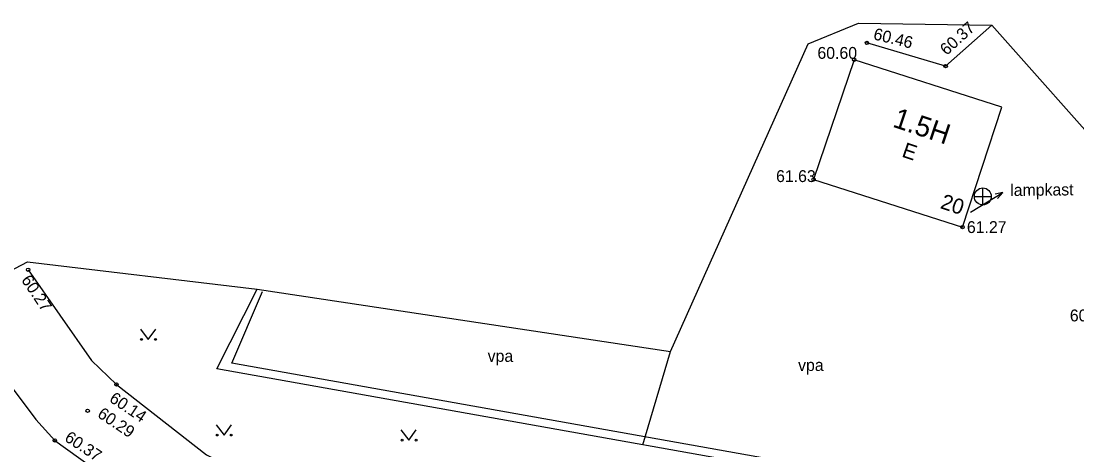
# Model space of a CAD drawing. Extents: x 642722 to 643368, y 6457620 to 6458259.
# Drawn here: x 643246.1 to 643308.5, y 6458234.1 to 6458259.5 of the extents above; entities that cross this region are included whole.
import ezdxf

# ---------------------------------------------------------------- set-up
doc = ezdxf.new("R2010")
doc.units = 0
for name, color, linetype in [('AED', 7, 'Continuous'), ('HALJASTUS', 7, 'Continuous'), ('HOONE', 7, 'Continuous'), ('KKAEV', 7, 'Continuous'), ('KORGUS', 7, 'Continuous'), ('MOOTPIIR', 7, 'Continuous'), ('MPOHULIIN', 7, 'Continuous'), ('TEE', 7, 'Continuous')]:
    doc.layers.add(name, color=color, linetype=linetype)

msp = doc.modelspace()

# ---------------------------------------------------------------- linework, layer by layer
at = {"layer": 'AED'}
msp.add_line((643282.84, 6458234.43), (643284.457, 6458239.956), dxfattribs=at)
for points in [[(643303.465, 6458259.233), (643300.734, 6458256.81), (643296.082, 6458258.183)], [(643308.241, 6458229.902), (643257.648, 6458238.92), (643260.028, 6458243.637)]]:
    msp.add_lwpolyline(points, dxfattribs=at)
at = {"layer": 'HALJASTUS'}
for p, q in [((643253.125, 6458241.271), (643253.588, 6458240.664)), ((643253.588, 6458240.664), (643254.034, 6458241.271)), ((643257.608, 6458235.62), (643258.071, 6458235.013)), ((643258.071, 6458235.013), (643258.517, 6458235.62)), ((643268.53, 6458235.315), (643268.994, 6458234.708)), ((643268.994, 6458234.708), (643269.439, 6458235.315))]:
    msp.add_line(p, q, dxfattribs=at)
msp.add_lwpolyline([(643308.346, 6458230.369), (643258.54, 6458239.263), (643260.344, 6458243.488)], dxfattribs=at)
for centre in [(643253.187, 6458240.664), (643254.016, 6458240.664), (643257.67, 6458235.013), (643258.499, 6458235.013), (643268.593, 6458234.708), (643269.422, 6458234.708)]:
    msp.add_circle(centre, 0.055, dxfattribs=at)
at = {"layer": 'HOONE'}
msp.add_lwpolyline([(643292.928, 6458250.11), (643301.731, 6458247.299), (643304.062, 6458254.38), (643295.325, 6458257.187)], close=True, dxfattribs=at)
at = {"layer": 'KKAEV'}
for p, q in [((643302.93, 6458248.611), (643302.93, 6458249.611)), ((643302.43, 6458249.111), (643303.43, 6458249.111))]:
    msp.add_line(p, q, dxfattribs=at)
msp.add_circle((643302.93, 6458249.111), 0.5, dxfattribs=at)
at = {"layer": 'KORGUS'}
for centre in [(643296.082, 6458258.183), (643295.325, 6458257.187), (643300.734, 6458256.81), (643292.928, 6458250.11), (643301.731, 6458247.299), (643246.49, 6458244.78), (643251.708, 6458238.005), (643250.006, 6458236.444), (643248.061, 6458234.693)]:
    msp.add_circle(centre, 0.1, dxfattribs=at)
at = {"layer": 'MOOTPIIR'}
msp.add_lwpolyline([(643159.96, 6458077.41), (643251.001, 6458211.244), (643245.31, 6458224.95), (643236.981, 6458240.261), (643246.458, 6458245.251), (643260.028, 6458243.637), (643284.457, 6458239.956), (643292.611, 6458258.134), (643295.584, 6458259.346), (643303.465, 6458259.233), (643310.864, 6458250.927), (643318.287, 6458249.562), (643324.548, 6458246.324), (643341.864, 6458250.325), (643345.727, 6458249.745), (643346.475, 6458229.731), (643358.751, 6458228.316), (643359.58, 6458220.512), (643365.454, 6458197.571), (643368.254, 6458188.618), (643341.641, 6458188.496), (643334.848, 6458192.449), (643287.07, 6458198.799), (643326.007, 6458104.984)], dxfattribs=at)
at = {"layer": 'MPOHULIIN'}
for p, q in [((643302.194, 6458248.185), (643304.117, 6458249.352)), ((643304.117, 6458249.352), (643303.654, 6458249.247)), ((643304.117, 6458249.352), (643303.808, 6458248.991)), ((643301.98, 6458248.055), (643301.98, 6458248.055))]:
    msp.add_line(p, q, dxfattribs=at)
at = {"layer": 'TEE'}
for points in [[(643246.49, 6458244.78), (643250.24, 6458239.42), (643251.708, 6458238.005), (643257.036, 6458233.844), (643262.734, 6458230.909), (643270.378, 6458228.366), (643274.97, 6458227.411), (643285.562, 6458225.855), (643305.525, 6458222.344), (643326.127, 6458218.068), (643336.354, 6458215.456), (643346.685, 6458212.745), (643357.745, 6458210.043), (643362.531, 6458208.986)], [(643242, 6458242.5), (643246.94, 6458235.93), (643248.061, 6458234.693), (643254.851, 6458229.825), (643260.553, 6458226.315), (643269.212, 6458223.53), (643276.917, 6458221.998), (643284.848, 6458220.617), (643304.338, 6458217.644), (643324.456, 6458213.444), (643335.033, 6458210.689), (643345.417, 6458208.301), (643356.37, 6458205.551), (643363.833, 6458203.9)]]:
    msp.add_lwpolyline(points, dxfattribs=at)

# ---------------------------------------------------------------- texts
at = {"layer": 'HALJASTUS'}
for p in [(643273.656, 6458239.336), (643292.011, 6458238.797)]:
    msp.add_text('vpa', height=0.7, dxfattribs=at).set_placement(p)
at = {"layer": 'HOONE'}
for s, height, p in [('1.5H', 1.2, (643297.543, 6458253.246)), ('E', 0.9, (643298.091, 6458251.472)), ('20', 0.9, (643300.367, 6458248.431))]:
    msp.add_text(s, height=height, rotation=341.37522, dxfattribs=at).set_placement(p)
at = {"layer": 'KKAEV'}
msp.add_text('lampkast', height=0.7, rotation=0.62889, dxfattribs=at).set_placement((643304.554, 6458249.134))
at = {"layer": 'KORGUS'}
for s, rotation, p in [('60.46', 346.16776, (643296.418, 6458258.403)), ('60.37', 42.12936, (643300.789, 6458257.41)), (' 60.27', 303.80697, (643245.908, 6458244.391)), ('60.14', 326.28952, (643251.234, 6458237.024)), ('60.29', 326.28952, (643250.532, 6458236.113)), ('60.37', 326.28952, (643248.587, 6458234.712))]:
    msp.add_text(s, height=0.7, rotation=rotation, dxfattribs=at).set_placement(p)
for s, p in [('60.60', (643293.153, 6458257.241)), ('61.63', (643290.709, 6458249.96)), (' 61.27', (643301.731, 6458246.949)), (' 60.80', (643307.817, 6458241.728))]:
    msp.add_text(s, height=0.7, dxfattribs=at).set_placement(p)

doc.saveas('drawing.dxf')
